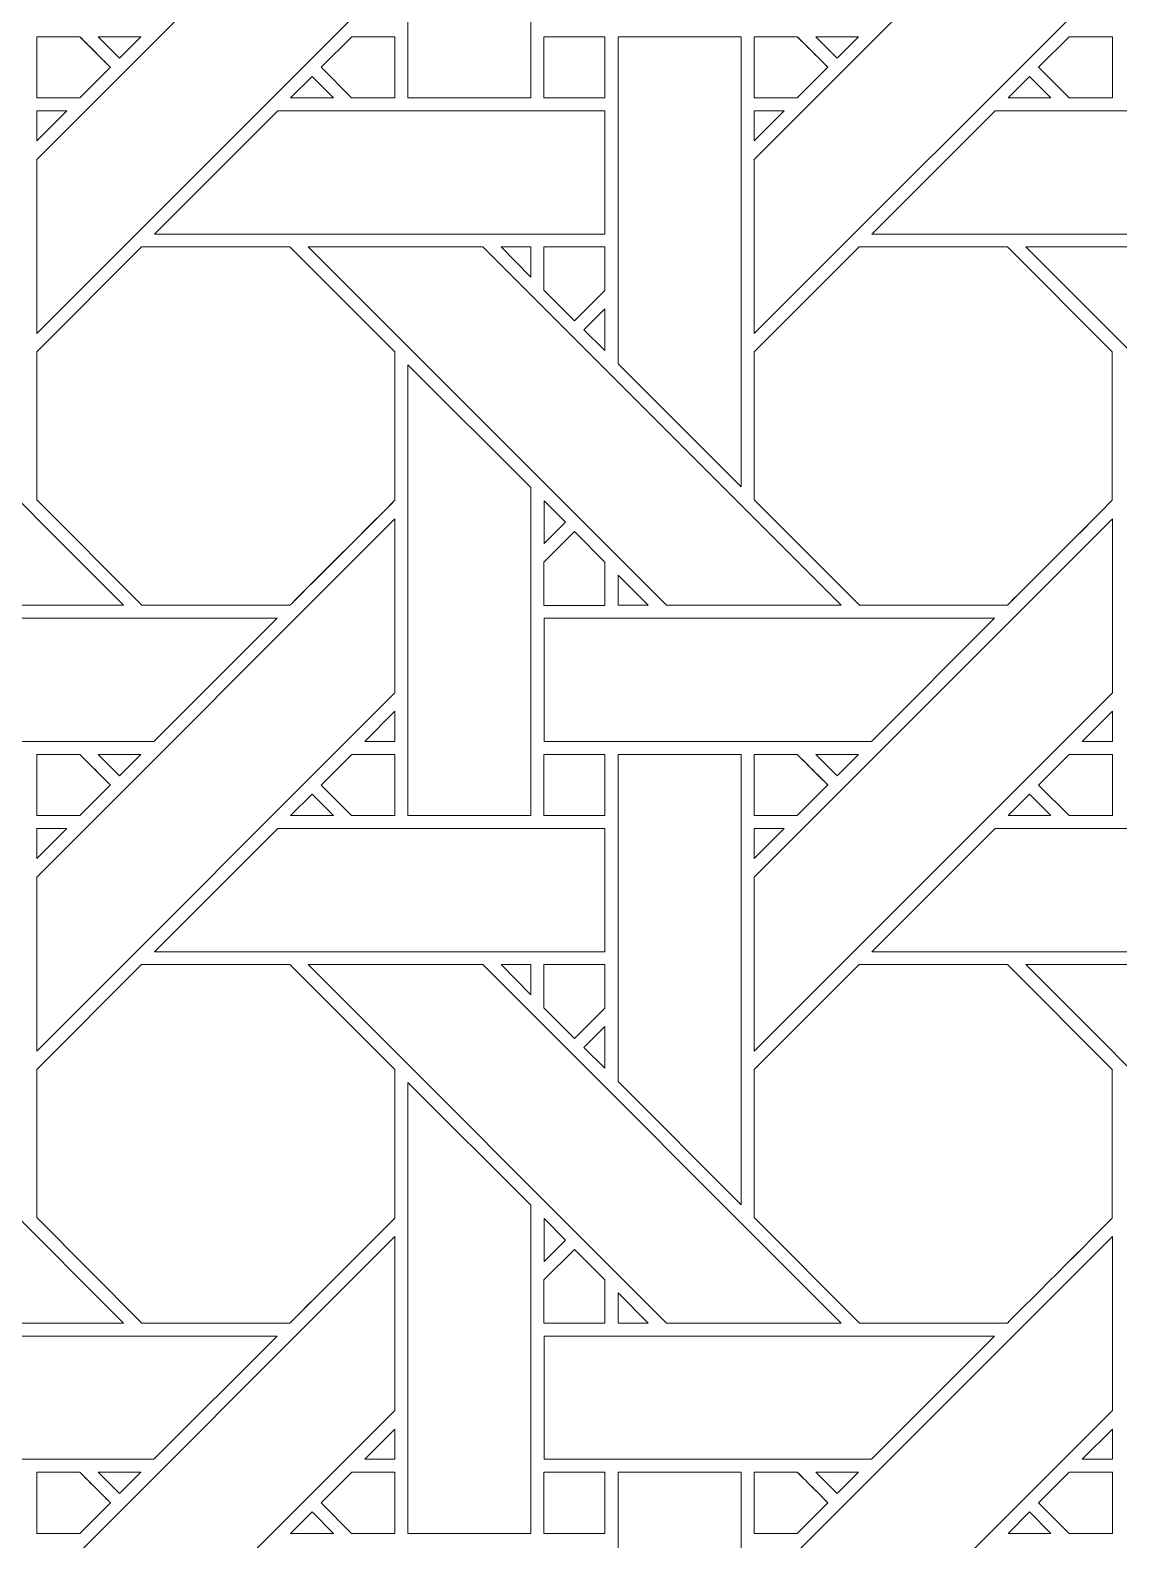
# Model space of a CAD drawing. Header units: inches. Extents: x 7.38 to 17.38, y 5.09 to 13.09.
# Drawn here: x 8.817 to 10.256, y 9.046 to 11.041 of the extents above; entities that cross this region are included whole.
import ezdxf

# ---------------------------------------------------------------- set-up
doc = ezdxf.new("R2010")
doc.units = ezdxf.units.IN
doc.header["$MEASUREMENT"] = 0
doc.layers.add('Design', color=7, linetype='Continuous', lineweight=0)

msp = doc.modelspace()

# ---------------------------------------------------------------- linework, layer by layer
at = {"layer": 'Design'}
for points, knots in [([(7.3829, 13.0948), (7.3829, 13.0948), (7.3829, 5.0948), (7.3829, 5.0948), (7.3829, 5.0948), (17.3829, 5.0948), (17.3829, 5.0948), (17.3829, 5.0948), (17.3829, 13.0948), (17.3829, 13.0948), (17.3829, 13.0948), (7.3829, 13.0948), (7.3829, 13.0948)], [0, 0, 0, 0, 1, 1, 1, 2, 2, 2, 3, 3, 3, 4, 4, 4, 4]), ([(7.8596, 12.6686), (7.8596, 12.6686), (7.8596, 5.5209), (7.8596, 5.5209), (7.8596, 5.5209), (16.9061, 5.5209), (16.9061, 5.5209), (16.9061, 5.5209), (16.9061, 12.6686), (16.9061, 12.6686), (16.9061, 12.6686), (7.8596, 12.6686), (7.8596, 12.6686)], [0, 0, 0, 0, 1, 1, 1, 2, 2, 2, 3, 3, 3, 4, 4, 4, 4]), ([(9.3163, 10.9519), (9.3163, 10.9519), (9.3163, 11.5477), (9.3163, 11.5477), (9.3163, 11.5477), (9.4791, 11.3855), (9.4791, 11.3855), (9.4791, 11.3855), (9.4791, 10.9519), (9.4791, 10.9519), (9.4791, 10.9519), (9.3163, 10.9519), (9.3163, 10.9519)], [0, 0, 0, 0, 1, 1, 1, 2, 2, 2, 3, 3, 3, 4, 4, 4, 4]), ([(8.8255, 10.8705), (8.8255, 10.8705), (9.2992, 11.3441), (9.2992, 11.3441), (9.2992, 11.3441), (9.2992, 11.1141), (9.2992, 11.1141), (9.2992, 11.1141), (8.8255, 10.6404), (8.8255, 10.6404), (8.8255, 10.6404), (8.8255, 10.8705), (8.8255, 10.8705)], [0, 0, 0, 0, 1, 1, 1, 2, 2, 2, 3, 3, 3, 4, 4, 4, 4]), ([(10.2479, 11.1141), (10.2479, 11.1141), (9.7742, 10.6404), (9.7742, 10.6404), (9.7742, 10.6404), (9.7742, 10.8705), (9.7742, 10.8705), (9.7742, 10.8705), (10.2479, 11.3441), (10.2479, 11.3441), (10.2479, 11.3441), (10.2479, 11.1141), (10.2479, 11.1141)], [0, 0, 0, 0, 1, 1, 1, 2, 2, 2, 3, 3, 3, 4, 4, 4, 4]), ([(8.8825, 11.0327), (8.8877, 11.0276), (8.9184, 10.9967), (8.9229, 10.9923), (8.9229, 10.9923), (8.8824, 10.9519), (8.8824, 10.9519), (8.8824, 10.9519), (8.8255, 10.9519), (8.8255, 10.9519), (8.8255, 10.9519), (8.8255, 11.0327), (8.8255, 11.0327), (8.8255, 11.0327), (8.8825, 11.0327), (8.8825, 11.0327)], [0, 0, 0, 0, 1, 1, 1, 2, 2, 2, 3, 3, 3, 4, 4, 4, 5, 5, 5, 5]), ([(8.9229, 10.9923), (8.9229, 10.9923), (8.8824, 10.9519), (8.8824, 10.9519), (8.8824, 10.9519), (8.8255, 10.9519), (8.8255, 10.9519), (8.8255, 10.9519), (8.8255, 11.0327), (8.8255, 11.0327), (8.8255, 11.0327), (8.8825, 11.0327), (8.8825, 11.0327), (8.8878, 11.0274), (8.9186, 10.9966), (8.9229, 10.9923)], [0, 0, 0, 0, 1, 1, 1, 2, 2, 2, 3, 3, 3, 4, 4, 4, 5, 5, 5, 5]), ([(8.9069, 11.0326), (8.9069, 11.0326), (8.9634, 11.0326), (8.9634, 11.0326), (8.9634, 11.0326), (8.9351, 11.0045), (8.9351, 11.0045), (8.9351, 11.0045), (8.9069, 11.0326), (8.9069, 11.0326)], [0, 0, 0, 0, 1, 1, 1, 2, 2, 2, 3, 3, 3, 3]), ([(9.242, 10.9519), (9.242, 10.9519), (9.2017, 10.9923), (9.2017, 10.9923), (9.2017, 10.9923), (9.2421, 11.0327), (9.2421, 11.0327), (9.2421, 11.0327), (9.2991, 11.0327), (9.2991, 11.0327), (9.2991, 11.0327), (9.2991, 10.9519), (9.2991, 10.9519), (9.2991, 10.9519), (9.242, 10.9519), (9.242, 10.9519)], [0, 0, 0, 0, 1, 1, 1, 2, 2, 2, 3, 3, 3, 4, 4, 4, 5, 5, 5, 5]), ([(9.2017, 10.9923), (9.2017, 10.9923), (9.2421, 11.0327), (9.2421, 11.0327), (9.2421, 11.0327), (9.2991, 11.0327), (9.2991, 11.0327), (9.2991, 11.0327), (9.2991, 10.9519), (9.2991, 10.9519), (9.2991, 10.9519), (9.242, 10.9519), (9.242, 10.9519), (9.242, 10.9519), (9.2017, 10.9923), (9.2017, 10.9923)], [0, 0, 0, 0, 1, 1, 1, 2, 2, 2, 3, 3, 3, 4, 4, 4, 5, 5, 5, 5]), ([(9.4963, 11.0327), (9.4963, 11.0327), (9.5766, 11.0327), (9.5766, 11.0327), (9.5766, 11.0327), (9.5766, 10.9519), (9.5766, 10.9519), (9.5766, 10.9519), (9.4963, 10.9519), (9.4963, 10.9519), (9.4963, 10.9519), (9.4963, 11.0327), (9.4963, 11.0327)], [0, 0, 0, 0, 1, 1, 1, 2, 2, 2, 3, 3, 3, 4, 4, 4, 4]), ([(9.5766, 11.0327), (9.5766, 11.0327), (9.5766, 10.9519), (9.5766, 10.9519), (9.5766, 10.9519), (9.4963, 10.9519), (9.4963, 10.9519), (9.4963, 10.9519), (9.4963, 11.0327), (9.4963, 11.0327), (9.4963, 11.0327), (9.5766, 11.0327), (9.5766, 11.0327)], [0, 0, 0, 0, 1, 1, 1, 2, 2, 2, 3, 3, 3, 4, 4, 4, 4]), ([(9.7571, 11.0326), (9.7571, 11.0326), (9.7571, 10.4375), (9.7571, 10.4375), (9.7571, 10.4375), (9.5942, 10.6004), (9.5942, 10.6004), (9.5942, 10.6004), (9.5942, 11.0326), (9.5942, 11.0326), (9.5942, 11.0326), (9.7571, 11.0326), (9.7571, 11.0326)], [0, 0, 0, 0, 1, 1, 1, 2, 2, 2, 3, 3, 3, 4, 4, 4, 4]), ([(9.8313, 11.0327), (9.8364, 11.0276), (9.8672, 10.9967), (9.8716, 10.9923), (9.8716, 10.9923), (9.8312, 10.9519), (9.8312, 10.9519), (9.8312, 10.9519), (9.7742, 10.9519), (9.7742, 10.9519), (9.7742, 10.9519), (9.7742, 11.0327), (9.7742, 11.0327), (9.7742, 11.0327), (9.8313, 11.0327), (9.8313, 11.0327)], [0, 0, 0, 0, 1, 1, 1, 2, 2, 2, 3, 3, 3, 4, 4, 4, 5, 5, 5, 5]), ([(9.8557, 11.0082), (9.8557, 11.0082), (9.8716, 10.9923), (9.8716, 10.9923), (9.8716, 10.9923), (9.8312, 10.9519), (9.8312, 10.9519), (9.8312, 10.9519), (9.7742, 10.9519), (9.7742, 10.9519), (9.7742, 10.9519), (9.7742, 11.0327), (9.7742, 11.0327), (9.7742, 11.0327), (9.8313, 11.0327), (9.8313, 11.0327), (9.8366, 11.0273), (9.8465, 11.0175), (9.8557, 11.0082)], [0, 0, 0, 0, 1, 1, 1, 2, 2, 2, 3, 3, 3, 4, 4, 4, 5, 5, 5, 6, 6, 6, 6]), ([(9.8556, 11.0326), (9.8556, 11.0326), (9.9121, 11.0326), (9.9121, 11.0326), (9.9121, 11.0326), (9.8838, 11.0045), (9.8838, 11.0045), (9.8838, 11.0045), (9.8556, 11.0326), (9.8556, 11.0326)], [0, 0, 0, 0, 1, 1, 1, 2, 2, 2, 3, 3, 3, 3]), ([(10.1907, 10.9519), (10.1907, 10.9519), (10.1504, 10.9923), (10.1504, 10.9923), (10.1504, 10.9923), (10.1908, 11.0327), (10.1908, 11.0327), (10.1908, 11.0327), (10.2479, 11.0327), (10.2479, 11.0327), (10.2479, 11.0327), (10.2479, 10.9519), (10.2479, 10.9519), (10.2479, 10.9519), (10.1907, 10.9519), (10.1907, 10.9519)], [0, 0, 0, 0, 1, 1, 1, 2, 2, 2, 3, 3, 3, 4, 4, 4, 5, 5, 5, 5]), ([(10.1504, 10.9923), (10.1504, 10.9923), (10.1908, 11.0327), (10.1908, 11.0327), (10.1908, 11.0327), (10.2479, 11.0327), (10.2479, 11.0327), (10.2479, 11.0327), (10.2479, 10.9519), (10.2479, 10.9519), (10.2479, 10.9519), (10.1907, 10.9519), (10.1907, 10.9519), (10.1907, 10.9519), (10.1504, 10.9923), (10.1504, 10.9923)], [0, 0, 0, 0, 1, 1, 1, 2, 2, 2, 3, 3, 3, 4, 4, 4, 5, 5, 5, 5]), ([(9.2178, 10.9519), (9.2178, 10.9519), (9.1613, 10.9519), (9.1613, 10.9519), (9.1613, 10.9519), (9.1896, 10.9801), (9.1896, 10.9801), (9.1896, 10.9801), (9.2178, 10.9519), (9.2178, 10.9519)], [0, 0, 0, 0, 1, 1, 1, 2, 2, 2, 3, 3, 3, 3]), ([(10.1666, 10.9519), (10.1666, 10.9519), (10.11, 10.9519), (10.11, 10.9519), (10.11, 10.9519), (10.1383, 10.9801), (10.1383, 10.9801), (10.1383, 10.9801), (10.1666, 10.9519), (10.1666, 10.9519)], [0, 0, 0, 0, 1, 1, 1, 2, 2, 2, 3, 3, 3, 3]), ([(8.8653, 10.9347), (8.8653, 10.9347), (8.8255, 10.8949), (8.8255, 10.8949), (8.8255, 10.8949), (8.8255, 10.9347), (8.8255, 10.9347), (8.8255, 10.9347), (8.8653, 10.9347), (8.8653, 10.9347)], [0, 0, 0, 0, 1, 1, 1, 2, 2, 2, 3, 3, 3, 3]), ([(9.1442, 10.9347), (9.1442, 10.9347), (9.5766, 10.9347), (9.5766, 10.9347), (9.5766, 10.9347), (9.5766, 10.7719), (9.5766, 10.7719), (9.5766, 10.7719), (8.9813, 10.7719), (8.9813, 10.7719), (8.9813, 10.7719), (9.1442, 10.9347), (9.1442, 10.9347)], [0, 0, 0, 0, 1, 1, 1, 2, 2, 2, 3, 3, 3, 4, 4, 4, 4]), ([(9.814, 10.9347), (9.814, 10.9347), (9.7742, 10.8949), (9.7742, 10.8949), (9.7742, 10.8949), (9.7742, 10.9347), (9.7742, 10.9347), (9.7742, 10.9347), (9.814, 10.9347), (9.814, 10.9347)], [0, 0, 0, 0, 1, 1, 1, 2, 2, 2, 3, 3, 3, 3]), ([(10.5253, 10.9347), (10.5253, 10.9347), (10.5253, 10.7719), (10.5253, 10.7719), (10.5253, 10.7719), (9.93, 10.7719), (9.93, 10.7719), (9.93, 10.7719), (10.0929, 10.9347), (10.0929, 10.9347), (10.0929, 10.9347), (10.5253, 10.9347), (10.5253, 10.9347)], [0, 0, 0, 0, 1, 1, 1, 2, 2, 2, 3, 3, 3, 4, 4, 4, 4]), ([(8.4669, 10.7548), (8.4669, 10.7548), (8.9405, 10.2811), (8.9405, 10.2811), (8.9405, 10.2811), (8.7095, 10.2811), (8.7095, 10.2811), (8.7095, 10.2811), (8.2359, 10.7548), (8.2359, 10.7548), (8.2359, 10.7548), (8.4669, 10.7548), (8.4669, 10.7548)], [0, 0, 0, 0, 1, 1, 1, 2, 2, 2, 3, 3, 3, 4, 4, 4, 4]), ([(8.9642, 10.7548), (8.9642, 10.7548), (9.1604, 10.7548), (9.1604, 10.7548), (9.1604, 10.7548), (9.2991, 10.6161), (9.2991, 10.6161), (9.2991, 10.6161), (9.2991, 10.4199), (9.2991, 10.4199), (9.2813, 10.4019), (9.1694, 10.2902), (9.1604, 10.2812), (9.1604, 10.2812), (8.9647, 10.2812), (8.9647, 10.2812), (8.9647, 10.2812), (8.8255, 10.4204), (8.8255, 10.4204), (8.8255, 10.4204), (8.8255, 10.6161), (8.8255, 10.6161), (8.8255, 10.6161), (8.9642, 10.7548), (8.9642, 10.7548)], [0, 0, 0, 0, 1, 1, 1, 2, 2, 2, 3, 3, 3, 4, 4, 4, 5, 5, 5, 6, 6, 6, 7, 7, 7, 8, 8, 8, 8]), ([(8.8255, 10.6161), (8.8255, 10.6161), (8.9642, 10.7548), (8.9642, 10.7548), (8.9642, 10.7548), (9.1604, 10.7548), (9.1604, 10.7548), (9.1604, 10.7548), (9.2991, 10.6161), (9.2991, 10.6161), (9.2991, 10.6161), (9.2991, 10.4199), (9.2991, 10.4199), (9.2811, 10.4017), (9.1692, 10.29), (9.1604, 10.2812), (9.1604, 10.2812), (8.9647, 10.2812), (8.9647, 10.2812), (8.9647, 10.2812), (8.8255, 10.4204), (8.8255, 10.4204), (8.8255, 10.4204), (8.8255, 10.6161), (8.8255, 10.6161)], [0, 0, 0, 0, 1, 1, 1, 2, 2, 2, 3, 3, 3, 4, 4, 4, 5, 5, 5, 6, 6, 6, 7, 7, 7, 8, 8, 8, 8]), ([(9.4156, 10.7548), (9.4156, 10.7548), (9.8892, 10.2811), (9.8892, 10.2811), (9.8892, 10.2811), (9.6582, 10.2811), (9.6582, 10.2811), (9.6582, 10.2811), (9.1846, 10.7548), (9.1846, 10.7548), (9.1846, 10.7548), (9.4156, 10.7548), (9.4156, 10.7548)], [0, 0, 0, 0, 1, 1, 1, 2, 2, 2, 3, 3, 3, 4, 4, 4, 4]), ([(9.4791, 10.7548), (9.4791, 10.7548), (9.4791, 10.715), (9.4791, 10.715), (9.4791, 10.715), (9.4397, 10.7548), (9.4397, 10.7548), (9.4397, 10.7548), (9.4791, 10.7548), (9.4791, 10.7548)], [0, 0, 0, 0, 1, 1, 1, 2, 2, 2, 3, 3, 3, 3]), ([(9.5766, 10.7548), (9.5766, 10.7548), (9.5766, 10.6972), (9.5766, 10.6972), (9.5766, 10.6972), (9.5366, 10.6573), (9.5366, 10.6573), (9.5366, 10.6573), (9.4963, 10.6976), (9.4963, 10.6976), (9.4963, 10.6976), (9.4963, 10.7548), (9.4963, 10.7548), (9.4963, 10.7548), (9.5766, 10.7548), (9.5766, 10.7548)], [0, 0, 0, 0, 1, 1, 1, 2, 2, 2, 3, 3, 3, 4, 4, 4, 5, 5, 5, 5]), ([(9.5366, 10.6573), (9.5366, 10.6573), (9.4963, 10.6976), (9.4963, 10.6976), (9.4963, 10.6976), (9.4963, 10.7548), (9.4963, 10.7548), (9.4963, 10.7548), (9.5766, 10.7548), (9.5766, 10.7548), (9.5766, 10.7548), (9.5766, 10.6972), (9.5766, 10.6972), (9.5766, 10.6972), (9.5366, 10.6573), (9.5366, 10.6573)], [0, 0, 0, 0, 1, 1, 1, 2, 2, 2, 3, 3, 3, 4, 4, 4, 5, 5, 5, 5]), ([(9.9129, 10.7548), (9.9129, 10.7548), (10.1091, 10.7548), (10.1091, 10.7548), (10.1091, 10.7548), (10.2478, 10.6161), (10.2478, 10.6161), (10.2478, 10.6161), (10.2478, 10.4199), (10.2478, 10.4199), (10.23, 10.4019), (10.1181, 10.2902), (10.1091, 10.2812), (10.1091, 10.2812), (9.9134, 10.2812), (9.9134, 10.2812), (9.9134, 10.2812), (9.7742, 10.4204), (9.7742, 10.4204), (9.7742, 10.4204), (9.7742, 10.6161), (9.7742, 10.6161), (9.7742, 10.6161), (9.9129, 10.7548), (9.9129, 10.7548)], [0, 0, 0, 0, 1, 1, 1, 2, 2, 2, 3, 3, 3, 4, 4, 4, 5, 5, 5, 6, 6, 6, 7, 7, 7, 8, 8, 8, 8]), ([(10.2478, 10.6161), (10.2478, 10.6161), (10.2478, 10.4199), (10.2478, 10.4199), (10.23, 10.4018), (10.118, 10.2901), (10.1091, 10.2812), (10.1091, 10.2812), (9.9134, 10.2812), (9.9134, 10.2812), (9.9134, 10.2812), (9.7742, 10.4204), (9.7742, 10.4204), (9.7742, 10.4204), (9.7742, 10.6161), (9.7742, 10.6161), (9.7742, 10.6161), (9.9129, 10.7548), (9.9129, 10.7548), (9.9129, 10.7548), (10.1091, 10.7548), (10.1091, 10.7548), (10.1091, 10.7548), (10.2478, 10.6161), (10.2478, 10.6161)], [0, 0, 0, 0, 1, 1, 1, 2, 2, 2, 3, 3, 3, 4, 4, 4, 5, 5, 5, 6, 6, 6, 7, 7, 7, 8, 8, 8, 8]), ([(10.838, 10.2811), (10.838, 10.2811), (10.6069, 10.2811), (10.6069, 10.2811), (10.6069, 10.2811), (10.1334, 10.7548), (10.1334, 10.7548), (10.1334, 10.7548), (10.3643, 10.7548), (10.3643, 10.7548), (10.3643, 10.7548), (10.838, 10.2811), (10.838, 10.2811)], [0, 0, 0, 0, 1, 1, 1, 2, 2, 2, 3, 3, 3, 4, 4, 4, 4]), ([(9.5766, 10.6729), (9.5766, 10.6729), (9.5766, 10.6178), (9.5766, 10.6178), (9.5766, 10.6178), (9.5488, 10.6452), (9.5488, 10.6452), (9.5488, 10.6452), (9.5766, 10.6729), (9.5766, 10.6729)], [0, 0, 0, 0, 1, 1, 1, 2, 2, 2, 3, 3, 3, 3]), ([(9.4791, 10.4368), (9.4791, 10.4368), (9.4791, 10.0031), (9.4791, 10.0031), (9.4791, 10.0031), (9.3163, 10.0031), (9.3163, 10.0031), (9.3163, 10.0031), (9.3163, 10.599), (9.3163, 10.599), (9.3163, 10.599), (9.4791, 10.4368), (9.4791, 10.4368)], [0, 0, 0, 0, 1, 1, 1, 2, 2, 2, 3, 3, 3, 4, 4, 4, 4]), ([(9.4964, 10.3626), (9.4964, 10.3626), (9.4964, 10.4193), (9.4964, 10.4193), (9.4964, 10.4193), (9.5246, 10.3908), (9.5246, 10.3908), (9.5246, 10.3908), (9.4964, 10.3626), (9.4964, 10.3626)], [0, 0, 0, 0, 1, 1, 1, 2, 2, 2, 3, 3, 3, 3]), ([(8.8255, 9.9218), (8.8255, 9.9218), (9.2992, 10.3954), (9.2992, 10.3954), (9.2992, 10.3954), (9.2992, 10.1654), (9.2992, 10.1654), (9.2992, 10.1654), (8.8255, 9.6917), (8.8255, 9.6917), (8.8255, 9.6917), (8.8255, 9.9218), (8.8255, 9.9218)], [0, 0, 0, 0, 1, 1, 1, 2, 2, 2, 3, 3, 3, 4, 4, 4, 4]), ([(9.4963, 10.2809), (9.4963, 10.2809), (9.4963, 10.3382), (9.4963, 10.3382), (9.4963, 10.3382), (9.5367, 10.3785), (9.5367, 10.3785), (9.5367, 10.3785), (9.577, 10.3382), (9.577, 10.3382), (9.577, 10.3382), (9.577, 10.2809), (9.577, 10.2809), (9.577, 10.2809), (9.4963, 10.2809), (9.4963, 10.2809)], [0, 0, 0, 0, 1, 1, 1, 2, 2, 2, 3, 3, 3, 4, 4, 4, 5, 5, 5, 5]), ([(9.5367, 10.3785), (9.5367, 10.3785), (9.577, 10.3382), (9.577, 10.3382), (9.577, 10.3382), (9.577, 10.2809), (9.577, 10.2809), (9.577, 10.2809), (9.4963, 10.2809), (9.4963, 10.2809), (9.4963, 10.2809), (9.4963, 10.3382), (9.4963, 10.3382), (9.4963, 10.3382), (9.5367, 10.3785), (9.5367, 10.3785)], [0, 0, 0, 0, 1, 1, 1, 2, 2, 2, 3, 3, 3, 4, 4, 4, 5, 5, 5, 5]), ([(9.7742, 9.9218), (9.7742, 9.9218), (10.2479, 10.3954), (10.2479, 10.3954), (10.2479, 10.3954), (10.2479, 10.1654), (10.2479, 10.1654), (10.2479, 10.1654), (9.7742, 9.6917), (9.7742, 9.6917), (9.7742, 9.6917), (9.7742, 9.9218), (9.7742, 9.9218)], [0, 0, 0, 0, 1, 1, 1, 2, 2, 2, 3, 3, 3, 4, 4, 4, 4]), ([(9.5943, 10.2811), (9.5943, 10.2811), (9.5943, 10.3209), (9.5943, 10.3209), (9.5943, 10.3209), (9.634, 10.2811), (9.634, 10.2811), (9.634, 10.2811), (9.5943, 10.2811), (9.5943, 10.2811)], [0, 0, 0, 0, 1, 1, 1, 2, 2, 2, 3, 3, 3, 3]), ([(8.5476, 10.1012), (8.5476, 10.1012), (8.5476, 10.2639), (8.5476, 10.2639), (8.5476, 10.2639), (9.1433, 10.2639), (9.1433, 10.2639), (9.1433, 10.2639), (8.9806, 10.1012), (8.9806, 10.1012), (8.9806, 10.1012), (8.5476, 10.1012), (8.5476, 10.1012)], [0, 0, 0, 0, 1, 1, 1, 2, 2, 2, 3, 3, 3, 4, 4, 4, 4]), ([(9.4964, 10.1012), (9.4964, 10.1012), (9.4964, 10.2639), (9.4964, 10.2639), (9.4964, 10.2639), (10.0921, 10.2639), (10.0921, 10.2639), (10.0921, 10.2639), (9.9293, 10.1012), (9.9293, 10.1012), (9.9293, 10.1012), (9.4964, 10.1012), (9.4964, 10.1012)], [0, 0, 0, 0, 1, 1, 1, 2, 2, 2, 3, 3, 3, 4, 4, 4, 4]), ([(9.2594, 10.1012), (9.2594, 10.1012), (9.2992, 10.141), (9.2992, 10.141), (9.2992, 10.141), (9.2992, 10.1012), (9.2992, 10.1012), (9.2992, 10.1012), (9.2594, 10.1012), (9.2594, 10.1012)], [0, 0, 0, 0, 1, 1, 1, 2, 2, 2, 3, 3, 3, 3]), ([(10.2081, 10.1012), (10.2081, 10.1012), (10.2479, 10.141), (10.2479, 10.141), (10.2479, 10.141), (10.2479, 10.1012), (10.2479, 10.1012), (10.2479, 10.1012), (10.2081, 10.1012), (10.2081, 10.1012)], [0, 0, 0, 0, 1, 1, 1, 2, 2, 2, 3, 3, 3, 3]), ([(8.8825, 10.0839), (8.8877, 10.0788), (8.9184, 10.048), (8.9229, 10.0436), (8.9229, 10.0436), (8.8824, 10.0032), (8.8824, 10.0032), (8.8824, 10.0032), (8.8255, 10.0032), (8.8255, 10.0032), (8.8255, 10.0032), (8.8255, 10.0839), (8.8255, 10.0839), (8.8255, 10.0839), (8.8825, 10.0839), (8.8825, 10.0839)], [0, 0, 0, 0, 1, 1, 1, 2, 2, 2, 3, 3, 3, 4, 4, 4, 5, 5, 5, 5]), ([(8.9229, 10.0436), (8.9229, 10.0436), (8.8824, 10.0032), (8.8824, 10.0032), (8.8824, 10.0032), (8.8255, 10.0032), (8.8255, 10.0032), (8.8255, 10.0032), (8.8255, 10.0839), (8.8255, 10.0839), (8.8255, 10.0839), (8.8825, 10.0839), (8.8825, 10.0839), (8.8878, 10.0787), (8.9186, 10.0479), (8.9229, 10.0436)], [0, 0, 0, 0, 1, 1, 1, 2, 2, 2, 3, 3, 3, 4, 4, 4, 5, 5, 5, 5]), ([(8.9069, 10.0839), (8.9069, 10.0839), (8.9634, 10.0839), (8.9634, 10.0839), (8.9634, 10.0839), (8.9351, 10.0557), (8.9351, 10.0557), (8.9351, 10.0557), (8.9069, 10.0839), (8.9069, 10.0839)], [0, 0, 0, 0, 1, 1, 1, 2, 2, 2, 3, 3, 3, 3]), ([(9.242, 10.0031), (9.242, 10.0031), (9.2017, 10.0435), (9.2017, 10.0435), (9.2017, 10.0435), (9.2421, 10.084), (9.2421, 10.084), (9.2421, 10.084), (9.2991, 10.084), (9.2991, 10.084), (9.2991, 10.084), (9.2991, 10.0031), (9.2991, 10.0031), (9.2991, 10.0031), (9.242, 10.0031), (9.242, 10.0031)], [0, 0, 0, 0, 1, 1, 1, 2, 2, 2, 3, 3, 3, 4, 4, 4, 5, 5, 5, 5]), ([(9.2017, 10.0435), (9.2017, 10.0435), (9.2421, 10.084), (9.2421, 10.084), (9.2421, 10.084), (9.2991, 10.084), (9.2991, 10.084), (9.2991, 10.084), (9.2991, 10.0031), (9.2991, 10.0031), (9.2991, 10.0031), (9.242, 10.0031), (9.242, 10.0031), (9.242, 10.0031), (9.2017, 10.0435), (9.2017, 10.0435)], [0, 0, 0, 0, 1, 1, 1, 2, 2, 2, 3, 3, 3, 4, 4, 4, 5, 5, 5, 5]), ([(9.4963, 10.0839), (9.4963, 10.0839), (9.5766, 10.0839), (9.5766, 10.0839), (9.5766, 10.0839), (9.5766, 10.0031), (9.5766, 10.0031), (9.5766, 10.0031), (9.4963, 10.0031), (9.4963, 10.0031), (9.4963, 10.0031), (9.4963, 10.0839), (9.4963, 10.0839)], [0, 0, 0, 0, 1, 1, 1, 2, 2, 2, 3, 3, 3, 4, 4, 4, 4]), ([(9.5766, 10.0839), (9.5766, 10.0839), (9.5766, 10.0031), (9.5766, 10.0031), (9.5766, 10.0031), (9.4963, 10.0031), (9.4963, 10.0031), (9.4963, 10.0031), (9.4963, 10.0839), (9.4963, 10.0839), (9.4963, 10.0839), (9.5766, 10.0839), (9.5766, 10.0839)], [0, 0, 0, 0, 1, 1, 1, 2, 2, 2, 3, 3, 3, 4, 4, 4, 4]), ([(9.7571, 10.0839), (9.7571, 10.0839), (9.7571, 9.4888), (9.7571, 9.4888), (9.7571, 9.4888), (9.5942, 9.6517), (9.5942, 9.6517), (9.5942, 9.6517), (9.5942, 10.0839), (9.5942, 10.0839), (9.5942, 10.0839), (9.7571, 10.0839), (9.7571, 10.0839)], [0, 0, 0, 0, 1, 1, 1, 2, 2, 2, 3, 3, 3, 4, 4, 4, 4]), ([(9.8313, 10.0839), (9.8364, 10.0788), (9.8672, 10.048), (9.8716, 10.0436), (9.8716, 10.0436), (9.8312, 10.0032), (9.8312, 10.0032), (9.8312, 10.0032), (9.7742, 10.0032), (9.7742, 10.0032), (9.7742, 10.0032), (9.7742, 10.0839), (9.7742, 10.0839), (9.7742, 10.0839), (9.8313, 10.0839), (9.8313, 10.0839)], [0, 0, 0, 0, 1, 1, 1, 2, 2, 2, 3, 3, 3, 4, 4, 4, 5, 5, 5, 5]), ([(9.8559, 10.0593), (9.8559, 10.0593), (9.8716, 10.0436), (9.8716, 10.0436), (9.8716, 10.0436), (9.8312, 10.0032), (9.8312, 10.0032), (9.8312, 10.0032), (9.7742, 10.0032), (9.7742, 10.0032), (9.7742, 10.0032), (9.7742, 10.0839), (9.7742, 10.0839), (9.7742, 10.0839), (9.8313, 10.0839), (9.8313, 10.0839), (9.8366, 10.0786), (9.8466, 10.0686), (9.8559, 10.0593)], [0, 0, 0, 0, 1, 1, 1, 2, 2, 2, 3, 3, 3, 4, 4, 4, 5, 5, 5, 6, 6, 6, 6]), ([(9.8556, 10.0839), (9.8556, 10.0839), (9.9121, 10.0839), (9.9121, 10.0839), (9.9121, 10.0839), (9.8838, 10.0557), (9.8838, 10.0557), (9.8838, 10.0557), (9.8556, 10.0839), (9.8556, 10.0839)], [0, 0, 0, 0, 1, 1, 1, 2, 2, 2, 3, 3, 3, 3]), ([(10.1907, 10.0031), (10.1907, 10.0031), (10.1504, 10.0435), (10.1504, 10.0435), (10.1504, 10.0435), (10.1908, 10.084), (10.1908, 10.084), (10.1908, 10.084), (10.2479, 10.084), (10.2479, 10.084), (10.2479, 10.084), (10.2479, 10.0031), (10.2479, 10.0031), (10.2479, 10.0031), (10.1907, 10.0031), (10.1907, 10.0031)], [0, 0, 0, 0, 1, 1, 1, 2, 2, 2, 3, 3, 3, 4, 4, 4, 5, 5, 5, 5]), ([(10.1504, 10.0435), (10.1504, 10.0435), (10.1908, 10.084), (10.1908, 10.084), (10.1908, 10.084), (10.2479, 10.084), (10.2479, 10.084), (10.2479, 10.084), (10.2479, 10.0031), (10.2479, 10.0031), (10.2479, 10.0031), (10.1907, 10.0031), (10.1907, 10.0031), (10.1907, 10.0031), (10.1504, 10.0435), (10.1504, 10.0435)], [0, 0, 0, 0, 1, 1, 1, 2, 2, 2, 3, 3, 3, 4, 4, 4, 5, 5, 5, 5]), ([(9.2178, 10.0031), (9.2178, 10.0031), (9.1613, 10.0031), (9.1613, 10.0031), (9.1613, 10.0031), (9.1896, 10.0314), (9.1896, 10.0314), (9.1896, 10.0314), (9.2178, 10.0031), (9.2178, 10.0031)], [0, 0, 0, 0, 1, 1, 1, 2, 2, 2, 3, 3, 3, 3]), ([(10.1666, 10.0031), (10.1666, 10.0031), (10.11, 10.0031), (10.11, 10.0031), (10.11, 10.0031), (10.1383, 10.0314), (10.1383, 10.0314), (10.1383, 10.0314), (10.1666, 10.0031), (10.1666, 10.0031)], [0, 0, 0, 0, 1, 1, 1, 2, 2, 2, 3, 3, 3, 3]), ([(8.8653, 9.986), (8.8653, 9.986), (8.8255, 9.9462), (8.8255, 9.9462), (8.8255, 9.9462), (8.8255, 9.986), (8.8255, 9.986), (8.8255, 9.986), (8.8653, 9.986), (8.8653, 9.986)], [0, 0, 0, 0, 1, 1, 1, 2, 2, 2, 3, 3, 3, 3]), ([(9.1442, 9.986), (9.1442, 9.986), (9.5766, 9.986), (9.5766, 9.986), (9.5766, 9.986), (9.5766, 9.8232), (9.5766, 9.8232), (9.5766, 9.8232), (8.9813, 9.8232), (8.9813, 9.8232), (8.9813, 9.8232), (9.1442, 9.986), (9.1442, 9.986)], [0, 0, 0, 0, 1, 1, 1, 2, 2, 2, 3, 3, 3, 4, 4, 4, 4]), ([(9.814, 9.986), (9.814, 9.986), (9.7742, 9.9462), (9.7742, 9.9462), (9.7742, 9.9462), (9.7742, 9.986), (9.7742, 9.986), (9.7742, 9.986), (9.814, 9.986), (9.814, 9.986)], [0, 0, 0, 0, 1, 1, 1, 2, 2, 2, 3, 3, 3, 3]), ([(10.0929, 9.986), (10.0929, 9.986), (10.5253, 9.986), (10.5253, 9.986), (10.5253, 9.986), (10.5253, 9.8232), (10.5253, 9.8232), (10.5253, 9.8232), (9.93, 9.8232), (9.93, 9.8232), (9.93, 9.8232), (10.0929, 9.986), (10.0929, 9.986)], [0, 0, 0, 0, 1, 1, 1, 2, 2, 2, 3, 3, 3, 4, 4, 4, 4]), ([(8.4669, 9.8061), (8.4669, 9.8061), (8.9405, 9.3324), (8.9405, 9.3324), (8.9405, 9.3324), (8.7095, 9.3324), (8.7095, 9.3324), (8.7095, 9.3324), (8.2359, 9.8061), (8.2359, 9.8061), (8.2359, 9.8061), (8.4669, 9.8061), (8.4669, 9.8061)], [0, 0, 0, 0, 1, 1, 1, 2, 2, 2, 3, 3, 3, 4, 4, 4, 4]), ([(8.9642, 9.8061), (8.9642, 9.8061), (9.1604, 9.8061), (9.1604, 9.8061), (9.1604, 9.8061), (9.2991, 9.6673), (9.2991, 9.6673), (9.2991, 9.6673), (9.2991, 9.4711), (9.2991, 9.4711), (9.2813, 9.4532), (9.1694, 9.3414), (9.1604, 9.3324), (9.1604, 9.3324), (8.9647, 9.3324), (8.9647, 9.3324), (8.9647, 9.3324), (8.8255, 9.4717), (8.8255, 9.4717), (8.8255, 9.4717), (8.8255, 9.6673), (8.8255, 9.6673), (8.8255, 9.6673), (8.9642, 9.8061), (8.9642, 9.8061)], [0, 0, 0, 0, 1, 1, 1, 2, 2, 2, 3, 3, 3, 4, 4, 4, 5, 5, 5, 6, 6, 6, 7, 7, 7, 8, 8, 8, 8]), ([(8.8255, 9.6673), (8.8255, 9.6673), (8.9642, 9.8061), (8.9642, 9.8061), (8.9642, 9.8061), (9.1604, 9.8061), (9.1604, 9.8061), (9.1604, 9.8061), (9.2991, 9.6673), (9.2991, 9.6673), (9.2991, 9.6673), (9.2991, 9.4711), (9.2991, 9.4711), (9.2814, 9.4533), (9.1695, 9.3415), (9.1604, 9.3324), (9.1604, 9.3324), (8.9647, 9.3324), (8.9647, 9.3324), (8.9647, 9.3324), (8.8255, 9.4717), (8.8255, 9.4717), (8.8255, 9.4717), (8.8255, 9.6673), (8.8255, 9.6673)], [0, 0, 0, 0, 1, 1, 1, 2, 2, 2, 3, 3, 3, 4, 4, 4, 5, 5, 5, 6, 6, 6, 7, 7, 7, 8, 8, 8, 8]), ([(9.4156, 9.8061), (9.4156, 9.8061), (9.8892, 9.3324), (9.8892, 9.3324), (9.8892, 9.3324), (9.6582, 9.3324), (9.6582, 9.3324), (9.6582, 9.3324), (9.1846, 9.8061), (9.1846, 9.8061), (9.1846, 9.8061), (9.4156, 9.8061), (9.4156, 9.8061)], [0, 0, 0, 0, 1, 1, 1, 2, 2, 2, 3, 3, 3, 4, 4, 4, 4]), ([(9.4791, 9.8061), (9.4791, 9.8061), (9.4791, 9.7662), (9.4791, 9.7662), (9.4791, 9.7662), (9.4397, 9.8061), (9.4397, 9.8061), (9.4397, 9.8061), (9.4791, 9.8061), (9.4791, 9.8061)], [0, 0, 0, 0, 1, 1, 1, 2, 2, 2, 3, 3, 3, 3]), ([(9.5766, 9.8061), (9.5766, 9.8061), (9.5766, 9.7485), (9.5766, 9.7485), (9.5766, 9.7485), (9.5366, 9.7085), (9.5366, 9.7085), (9.5366, 9.7085), (9.4963, 9.7489), (9.4963, 9.7489), (9.4963, 9.7489), (9.4963, 9.8061), (9.4963, 9.8061), (9.4963, 9.8061), (9.5766, 9.8061), (9.5766, 9.8061)], [0, 0, 0, 0, 1, 1, 1, 2, 2, 2, 3, 3, 3, 4, 4, 4, 5, 5, 5, 5]), ([(9.5366, 9.7085), (9.5366, 9.7085), (9.4963, 9.7489), (9.4963, 9.7489), (9.4963, 9.7489), (9.4963, 9.8061), (9.4963, 9.8061), (9.4963, 9.8061), (9.5766, 9.8061), (9.5766, 9.8061), (9.5766, 9.8061), (9.5766, 9.7485), (9.5766, 9.7485), (9.5766, 9.7485), (9.5366, 9.7085), (9.5366, 9.7085)], [0, 0, 0, 0, 1, 1, 1, 2, 2, 2, 3, 3, 3, 4, 4, 4, 5, 5, 5, 5]), ([(9.9129, 9.8061), (9.9129, 9.8061), (10.1091, 9.8061), (10.1091, 9.8061), (10.1091, 9.8061), (10.2478, 9.6673), (10.2478, 9.6673), (10.2478, 9.6673), (10.2478, 9.4711), (10.2478, 9.4711), (10.23, 9.4532), (10.1181, 9.3414), (10.1091, 9.3324), (10.1091, 9.3324), (9.9134, 9.3324), (9.9134, 9.3324), (9.9134, 9.3324), (9.7742, 9.4717), (9.7742, 9.4717), (9.7742, 9.4717), (9.7742, 9.6673), (9.7742, 9.6673), (9.7742, 9.6673), (9.9129, 9.8061), (9.9129, 9.8061)], [0, 0, 0, 0, 1, 1, 1, 2, 2, 2, 3, 3, 3, 4, 4, 4, 5, 5, 5, 6, 6, 6, 7, 7, 7, 8, 8, 8, 8]), ([(9.7742, 9.6673), (9.7742, 9.6673), (9.9129, 9.8061), (9.9129, 9.8061), (9.9129, 9.8061), (10.1091, 9.8061), (10.1091, 9.8061), (10.1091, 9.8061), (10.2478, 9.6673), (10.2478, 9.6673), (10.2478, 9.6673), (10.2478, 9.4711), (10.2478, 9.4711), (10.2301, 9.4533), (10.1182, 9.3415), (10.1091, 9.3324), (10.1091, 9.3324), (9.9134, 9.3324), (9.9134, 9.3324), (9.9134, 9.3324), (9.7742, 9.4717), (9.7742, 9.4717), (9.7742, 9.4717), (9.7742, 9.6673), (9.7742, 9.6673)], [0, 0, 0, 0, 1, 1, 1, 2, 2, 2, 3, 3, 3, 4, 4, 4, 5, 5, 5, 6, 6, 6, 7, 7, 7, 8, 8, 8, 8]), ([(10.3643, 9.8061), (10.3643, 9.8061), (10.838, 9.3324), (10.838, 9.3324), (10.838, 9.3324), (10.6069, 9.3324), (10.6069, 9.3324), (10.6069, 9.3324), (10.1334, 9.8061), (10.1334, 9.8061), (10.1334, 9.8061), (10.3643, 9.8061), (10.3643, 9.8061)], [0, 0, 0, 0, 1, 1, 1, 2, 2, 2, 3, 3, 3, 4, 4, 4, 4]), ([(9.5766, 9.7242), (9.5766, 9.7242), (9.5766, 9.6691), (9.5766, 9.6691), (9.5766, 9.6691), (9.5488, 9.6964), (9.5488, 9.6964), (9.5488, 9.6964), (9.5766, 9.7242), (9.5766, 9.7242)], [0, 0, 0, 0, 1, 1, 1, 2, 2, 2, 3, 3, 3, 3]), ([(9.4791, 9.4881), (9.4791, 9.4881), (9.4791, 9.0544), (9.4791, 9.0544), (9.4791, 9.0544), (9.3163, 9.0544), (9.3163, 9.0544), (9.3163, 9.0544), (9.3163, 9.6502), (9.3163, 9.6502), (9.3163, 9.6502), (9.4791, 9.4881), (9.4791, 9.4881)], [0, 0, 0, 0, 1, 1, 1, 2, 2, 2, 3, 3, 3, 4, 4, 4, 4]), ([(9.4964, 9.4138), (9.4964, 9.4138), (9.4964, 9.4706), (9.4964, 9.4706), (9.4964, 9.4706), (9.5246, 9.442), (9.5246, 9.442), (9.5246, 9.442), (9.4964, 9.4138), (9.4964, 9.4138)], [0, 0, 0, 0, 1, 1, 1, 2, 2, 2, 3, 3, 3, 3]), ([(8.8255, 8.9731), (8.8255, 8.9731), (9.2992, 9.4467), (9.2992, 9.4467), (9.2992, 9.4467), (9.2992, 9.2166), (9.2992, 9.2166), (9.2992, 9.2166), (8.8255, 8.743), (8.8255, 8.743), (8.8255, 8.743), (8.8255, 8.9731), (8.8255, 8.9731)], [0, 0, 0, 0, 1, 1, 1, 2, 2, 2, 3, 3, 3, 4, 4, 4, 4]), ([(9.7742, 8.9731), (9.7742, 8.9731), (10.2479, 9.4467), (10.2479, 9.4467), (10.2479, 9.4467), (10.2479, 9.2166), (10.2479, 9.2166), (10.2479, 9.2166), (9.7742, 8.743), (9.7742, 8.743), (9.7742, 8.743), (9.7742, 8.9731), (9.7742, 8.9731)], [0, 0, 0, 0, 1, 1, 1, 2, 2, 2, 3, 3, 3, 4, 4, 4, 4]), ([(9.4963, 9.3322), (9.4963, 9.3322), (9.4963, 9.3895), (9.4963, 9.3895), (9.4963, 9.3895), (9.5367, 9.4298), (9.5367, 9.4298), (9.5367, 9.4298), (9.577, 9.3895), (9.577, 9.3895), (9.577, 9.3895), (9.577, 9.3322), (9.577, 9.3322), (9.577, 9.3322), (9.4963, 9.3322), (9.4963, 9.3322)], [0, 0, 0, 0, 1, 1, 1, 2, 2, 2, 3, 3, 3, 4, 4, 4, 5, 5, 5, 5]), ([(9.5367, 9.4298), (9.5367, 9.4298), (9.577, 9.3895), (9.577, 9.3895), (9.577, 9.3895), (9.577, 9.3322), (9.577, 9.3322), (9.577, 9.3322), (9.4963, 9.3322), (9.4963, 9.3322), (9.4963, 9.3322), (9.4963, 9.3895), (9.4963, 9.3895), (9.4963, 9.3895), (9.5367, 9.4298), (9.5367, 9.4298)], [0, 0, 0, 0, 1, 1, 1, 2, 2, 2, 3, 3, 3, 4, 4, 4, 5, 5, 5, 5]), ([(9.5943, 9.3324), (9.5943, 9.3324), (9.5943, 9.3722), (9.5943, 9.3722), (9.5943, 9.3722), (9.634, 9.3324), (9.634, 9.3324), (9.634, 9.3324), (9.5943, 9.3324), (9.5943, 9.3324)], [0, 0, 0, 0, 1, 1, 1, 2, 2, 2, 3, 3, 3, 3]), ([(8.5476, 9.1525), (8.5476, 9.1525), (8.5476, 9.3152), (8.5476, 9.3152), (8.5476, 9.3152), (9.1433, 9.3152), (9.1433, 9.3152), (9.1433, 9.3152), (8.9806, 9.1525), (8.9806, 9.1525), (8.9806, 9.1525), (8.5476, 9.1525), (8.5476, 9.1525)], [0, 0, 0, 0, 1, 1, 1, 2, 2, 2, 3, 3, 3, 4, 4, 4, 4]), ([(9.4964, 9.1525), (9.4964, 9.1525), (9.4964, 9.3152), (9.4964, 9.3152), (9.4964, 9.3152), (10.0921, 9.3152), (10.0921, 9.3152), (10.0921, 9.3152), (9.9293, 9.1525), (9.9293, 9.1525), (9.9293, 9.1525), (9.4964, 9.1525), (9.4964, 9.1525)], [0, 0, 0, 0, 1, 1, 1, 2, 2, 2, 3, 3, 3, 4, 4, 4, 4]), ([(9.2594, 9.1525), (9.2594, 9.1525), (9.2992, 9.1923), (9.2992, 9.1923), (9.2992, 9.1923), (9.2992, 9.1525), (9.2992, 9.1525), (9.2992, 9.1525), (9.2594, 9.1525), (9.2594, 9.1525)], [0, 0, 0, 0, 1, 1, 1, 2, 2, 2, 3, 3, 3, 3]), ([(10.2081, 9.1525), (10.2081, 9.1525), (10.2479, 9.1923), (10.2479, 9.1923), (10.2479, 9.1923), (10.2479, 9.1525), (10.2479, 9.1525), (10.2479, 9.1525), (10.2081, 9.1525), (10.2081, 9.1525)], [0, 0, 0, 0, 1, 1, 1, 2, 2, 2, 3, 3, 3, 3]), ([(8.8825, 9.1352), (8.8877, 9.1301), (8.9184, 9.0993), (8.9229, 9.0948), (8.9229, 9.0948), (8.8824, 9.0544), (8.8824, 9.0544), (8.8824, 9.0544), (8.8255, 9.0544), (8.8255, 9.0544), (8.8255, 9.0544), (8.8255, 9.1352), (8.8255, 9.1352), (8.8255, 9.1352), (8.8825, 9.1352), (8.8825, 9.1352)], [0, 0, 0, 0, 1, 1, 1, 2, 2, 2, 3, 3, 3, 4, 4, 4, 5, 5, 5, 5]), ([(8.9073, 9.1105), (8.9073, 9.1105), (8.9229, 9.0948), (8.9229, 9.0948), (8.9229, 9.0948), (8.8824, 9.0544), (8.8824, 9.0544), (8.8824, 9.0544), (8.8255, 9.0544), (8.8255, 9.0544), (8.8255, 9.0544), (8.8255, 9.1352), (8.8255, 9.1352), (8.8255, 9.1352), (8.8825, 9.1352), (8.8825, 9.1352), (8.8879, 9.1298), (8.8979, 9.1198), (8.9073, 9.1105)], [0, 0, 0, 0, 1, 1, 1, 2, 2, 2, 3, 3, 3, 4, 4, 4, 5, 5, 5, 6, 6, 6, 6]), ([(8.9069, 9.1352), (8.9069, 9.1352), (8.9634, 9.1352), (8.9634, 9.1352), (8.9634, 9.1352), (8.9351, 9.107), (8.9351, 9.107), (8.9351, 9.107), (8.9069, 9.1352), (8.9069, 9.1352)], [0, 0, 0, 0, 1, 1, 1, 2, 2, 2, 3, 3, 3, 3]), ([(9.242, 9.0544), (9.242, 9.0544), (9.2017, 9.0948), (9.2017, 9.0948), (9.2017, 9.0948), (9.2421, 9.1352), (9.2421, 9.1352), (9.2421, 9.1352), (9.2991, 9.1352), (9.2991, 9.1352), (9.2991, 9.1352), (9.2991, 9.0544), (9.2991, 9.0544), (9.2991, 9.0544), (9.242, 9.0544), (9.242, 9.0544)], [0, 0, 0, 0, 1, 1, 1, 2, 2, 2, 3, 3, 3, 4, 4, 4, 5, 5, 5, 5]), ([(9.2017, 9.0948), (9.2017, 9.0948), (9.2421, 9.1352), (9.2421, 9.1352), (9.2421, 9.1352), (9.2991, 9.1352), (9.2991, 9.1352), (9.2991, 9.1352), (9.2991, 9.0544), (9.2991, 9.0544), (9.2991, 9.0544), (9.242, 9.0544), (9.242, 9.0544), (9.242, 9.0544), (9.2017, 9.0948), (9.2017, 9.0948)], [0, 0, 0, 0, 1, 1, 1, 2, 2, 2, 3, 3, 3, 4, 4, 4, 5, 5, 5, 5]), ([(9.4963, 9.1352), (9.4963, 9.1352), (9.5766, 9.1352), (9.5766, 9.1352), (9.5766, 9.1352), (9.5766, 9.0544), (9.5766, 9.0544), (9.5766, 9.0544), (9.4963, 9.0544), (9.4963, 9.0544), (9.4963, 9.0544), (9.4963, 9.1352), (9.4963, 9.1352)], [0, 0, 0, 0, 1, 1, 1, 2, 2, 2, 3, 3, 3, 4, 4, 4, 4]), ([(9.5766, 9.1352), (9.5766, 9.1352), (9.5766, 9.0544), (9.5766, 9.0544), (9.5766, 9.0544), (9.4963, 9.0544), (9.4963, 9.0544), (9.4963, 9.0544), (9.4963, 9.1352), (9.4963, 9.1352), (9.4963, 9.1352), (9.5766, 9.1352), (9.5766, 9.1352)], [0, 0, 0, 0, 1, 1, 1, 2, 2, 2, 3, 3, 3, 4, 4, 4, 4]), ([(9.7571, 9.1352), (9.7571, 9.1352), (9.7571, 8.5401), (9.7571, 8.5401), (9.7571, 8.5401), (9.5942, 8.703), (9.5942, 8.703), (9.5942, 8.703), (9.5942, 9.1352), (9.5942, 9.1352), (9.5942, 9.1352), (9.7571, 9.1352), (9.7571, 9.1352)], [0, 0, 0, 0, 1, 1, 1, 2, 2, 2, 3, 3, 3, 4, 4, 4, 4]), ([(9.8313, 9.1352), (9.8364, 9.1301), (9.8672, 9.0993), (9.8716, 9.0948), (9.8716, 9.0948), (9.8312, 9.0544), (9.8312, 9.0544), (9.8312, 9.0544), (9.7742, 9.0544), (9.7742, 9.0544), (9.7742, 9.0544), (9.7742, 9.1352), (9.7742, 9.1352), (9.7742, 9.1352), (9.8313, 9.1352), (9.8313, 9.1352)], [0, 0, 0, 0, 1, 1, 1, 2, 2, 2, 3, 3, 3, 4, 4, 4, 5, 5, 5, 5]), ([(9.8565, 9.11), (9.8565, 9.11), (9.8716, 9.0948), (9.8716, 9.0948), (9.8716, 9.0948), (9.8312, 9.0544), (9.8312, 9.0544), (9.8312, 9.0544), (9.7742, 9.0544), (9.7742, 9.0544), (9.7742, 9.0544), (9.7742, 9.1352), (9.7742, 9.1352), (9.7742, 9.1352), (9.8313, 9.1352), (9.8313, 9.1352), (9.8368, 9.1297), (9.847, 9.1195), (9.8565, 9.11)], [0, 0, 0, 0, 1, 1, 1, 2, 2, 2, 3, 3, 3, 4, 4, 4, 5, 5, 5, 6, 6, 6, 6]), ([(9.8556, 9.1352), (9.8556, 9.1352), (9.9121, 9.1352), (9.9121, 9.1352), (9.9121, 9.1352), (9.8838, 9.107), (9.8838, 9.107), (9.8838, 9.107), (9.8556, 9.1352), (9.8556, 9.1352)], [0, 0, 0, 0, 1, 1, 1, 2, 2, 2, 3, 3, 3, 3]), ([(10.1907, 9.0544), (10.1907, 9.0544), (10.1504, 9.0948), (10.1504, 9.0948), (10.1504, 9.0948), (10.1908, 9.1352), (10.1908, 9.1352), (10.1908, 9.1352), (10.2479, 9.1352), (10.2479, 9.1352), (10.2479, 9.1352), (10.2479, 9.0544), (10.2479, 9.0544), (10.2479, 9.0544), (10.1907, 9.0544), (10.1907, 9.0544)], [0, 0, 0, 0, 1, 1, 1, 2, 2, 2, 3, 3, 3, 4, 4, 4, 5, 5, 5, 5]), ([(10.1504, 9.0948), (10.1504, 9.0948), (10.1908, 9.1352), (10.1908, 9.1352), (10.1908, 9.1352), (10.2479, 9.1352), (10.2479, 9.1352), (10.2479, 9.1352), (10.2479, 9.0544), (10.2479, 9.0544), (10.2479, 9.0544), (10.1907, 9.0544), (10.1907, 9.0544), (10.1907, 9.0544), (10.1504, 9.0948), (10.1504, 9.0948)], [0, 0, 0, 0, 1, 1, 1, 2, 2, 2, 3, 3, 3, 4, 4, 4, 5, 5, 5, 5]), ([(9.2178, 9.0544), (9.2178, 9.0544), (9.1613, 9.0544), (9.1613, 9.0544), (9.1613, 9.0544), (9.1896, 9.0827), (9.1896, 9.0827), (9.1896, 9.0827), (9.2178, 9.0544), (9.2178, 9.0544)], [0, 0, 0, 0, 1, 1, 1, 2, 2, 2, 3, 3, 3, 3]), ([(10.1665, 9.0544), (10.1665, 9.0544), (10.1101, 9.0544), (10.1101, 9.0544), (10.1101, 9.0544), (10.1383, 9.0827), (10.1383, 9.0827), (10.1383, 9.0827), (10.1665, 9.0544), (10.1665, 9.0544)], [0, 0, 0, 0, 1, 1, 1, 2, 2, 2, 3, 3, 3, 3])]:
    msp.add_open_spline(points, degree=3, knots=knots, dxfattribs=at)

doc.saveas('drawing.dxf')
